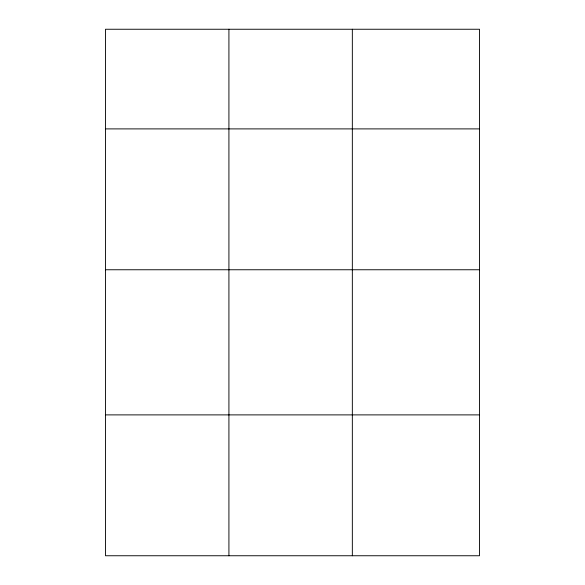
<?xml version="1.0" encoding="UTF-8"?>
<svg xmlns="http://www.w3.org/2000/svg" width="585" height="585" viewBox="0 0 585 585"><rect width="100%" height="100%" fill="white"/><g stroke="black" fill="none" stroke-linecap="round" stroke-linejoin="round"><path stroke-width="0.88" d="M479.503 269.758L479.503 29.25L105.497 29.25L105.497 555.75L479.503 555.75L479.503 269.758L105.497 269.758M105.497 128.897L479.503 128.897M105.497 414.889L479.503 414.889M352.338 29.25L352.338 555.75M228.918 29.25L228.918 555.75"/></g></svg>
